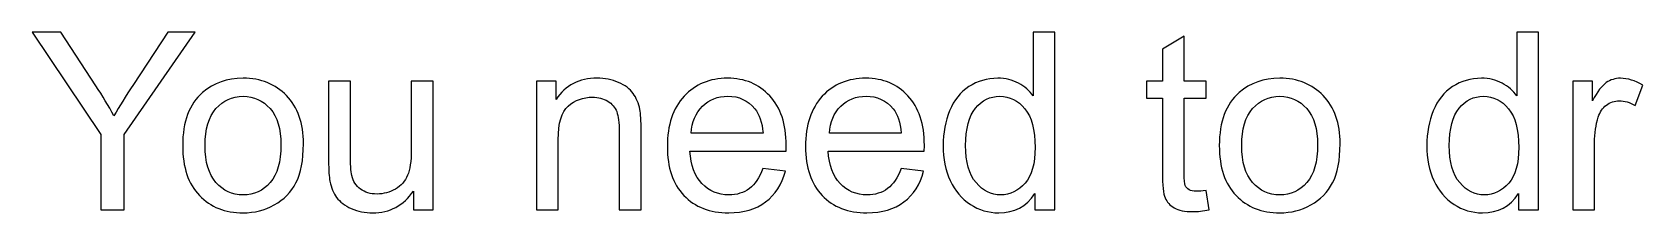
# Model space of a CAD drawing. Header units: millimetres. Extents: x -819 to 558, y -342 to 336.
# Drawn here: x -691.4 to -636.5, y 330 to 336.2 of the extents above; entities that cross this region are included whole.
import ezdxf

# ---------------------------------------------------------------- set-up
doc = ezdxf.new("R2010")
doc.units = ezdxf.units.MM
doc.header["$MEASUREMENT"] = 0
doc.layers.add('#Layer 1', color=7, linetype='Continuous')

msp = doc.modelspace()

# ---------------------------------------------------------------- linework, layer by layer
at = {"layer": '#Layer 1', "color": 250}
for points, knots in [([(-689.0336, 330.0896), (-689.0336, 330.0896), (-689.0336, 332.6564), (-689.0336, 332.6564), (-689.0336, 332.6564), (-689.0336, 332.6564), (-691.369, 336.1503), (-691.369, 336.1503), (-691.369, 336.1503), (-691.369, 336.1503), (-690.3939, 336.1503), (-690.3939, 336.1503), (-690.3939, 336.1503), (-690.3939, 336.1503), (-689.1987, 334.323), (-689.1987, 334.323), (-689.1987, 334.323), (-688.9786, 333.9815), (-688.774, 333.64), (-688.5835, 333.2971), (-688.5835, 333.2971), (-688.4014, 333.6146), (-688.1813, 333.9716), (-687.9216, 334.3681), (-687.9216, 334.3681), (-687.9216, 334.3681), (-686.7476, 336.1503), (-686.7476, 336.1503), (-686.7476, 336.1503), (-686.7476, 336.1503), (-685.8134, 336.1503), (-685.8134, 336.1503), (-685.8134, 336.1503), (-685.8134, 336.1503), (-688.2321, 332.6564), (-688.2321, 332.6564), (-688.2321, 332.6564), (-688.2321, 332.6564), (-688.2321, 330.0896), (-688.2321, 330.0896), (-688.2321, 330.0896), (-688.2321, 330.0896), (-689.0336, 330.0896), (-689.0336, 330.0896)], [0, 0, 0, 0, 0.0909091, 0.0909091, 0.0909091, 0.0909091, 0.1818182, 0.1818182, 0.1818182, 0.1818182, 0.2727273, 0.2727273, 0.2727273, 0.2727273, 0.3636364, 0.3636364, 0.3636364, 0.3636364, 0.4545455, 0.4545455, 0.4545455, 0.4545455, 0.5454545, 0.5454545, 0.5454545, 0.5454545, 0.6363636, 0.6363636, 0.6363636, 0.6363636, 0.7272727, 0.7272727, 0.7272727, 0.7272727, 0.8181818, 0.8181818, 0.8181818, 0.8181818, 0.9090909, 0.9090909, 0.9090909, 0.9090909, 1, 1, 1, 1]), ([(-657.2214, 330.0896), (-657.2214, 330.0896), (-657.2214, 330.6442), (-657.2214, 330.6442), (-657.2214, 330.6442), (-657.4994, 330.2081), (-657.9086, 329.9908), (-658.449, 329.9908), (-658.449, 329.9908), (-658.799, 329.9908), (-659.1207, 330.0868), (-659.4142, 330.2801), (-659.4142, 330.2801), (-659.7078, 330.472), (-659.9349, 330.7415), (-660.0972, 331.0887), (-660.0972, 331.0887), (-660.2581, 331.4344), (-660.3385, 331.8309), (-660.3385, 332.2811), (-660.3385, 332.2811), (-660.3385, 332.7185), (-660.2651, 333.1164), (-660.1198, 333.4735), (-660.1198, 333.4735), (-659.973, 333.8305), (-659.7543, 334.1042), (-659.4622, 334.2933), (-659.4622, 334.2933), (-659.1701, 334.4838), (-658.8427, 334.5798), (-658.4815, 334.5798), (-658.4815, 334.5798), (-658.2176, 334.5798), (-657.982, 334.5233), (-657.7759, 334.4119), (-657.7759, 334.4119), (-657.5685, 334.3004), (-657.4006, 334.155), (-657.2708, 333.9758), (-657.2708, 333.9758), (-657.2708, 333.9758), (-657.2708, 336.1503), (-657.2708, 336.1503), (-657.2708, 336.1503), (-657.2708, 336.1503), (-656.5313, 336.1503), (-656.5313, 336.1503), (-656.5313, 336.1503), (-656.5313, 336.1503), (-656.5313, 330.0896), (-656.5313, 330.0896), (-656.5313, 330.0896), (-656.5313, 330.0896), (-657.2214, 330.0896), (-657.2214, 330.0896)], [0, 0, 0, 0, 0.0714286, 0.0714286, 0.0714286, 0.0714286, 0.1428571, 0.1428571, 0.1428571, 0.1428571, 0.2142857, 0.2142857, 0.2142857, 0.2142857, 0.2857143, 0.2857143, 0.2857143, 0.2857143, 0.3571429, 0.3571429, 0.3571429, 0.3571429, 0.4285714, 0.4285714, 0.4285714, 0.4285714, 0.5, 0.5, 0.5, 0.5, 0.5714286, 0.5714286, 0.5714286, 0.5714286, 0.6428571, 0.6428571, 0.6428571, 0.6428571, 0.7142857, 0.7142857, 0.7142857, 0.7142857, 0.7857143, 0.7857143, 0.7857143, 0.7857143, 0.8571429, 0.8571429, 0.8571429, 0.8571429, 0.9285714, 0.9285714, 0.9285714, 0.9285714, 1, 1, 1, 1]), ([(-651.3836, 330.7556), (-651.3836, 330.7556), (-651.2764, 330.0981), (-651.2764, 330.0981), (-651.2764, 330.0981), (-651.4852, 330.0543), (-651.6729, 330.0317), (-651.838, 330.0317), (-651.838, 330.0317), (-652.1089, 330.0317), (-652.3178, 330.0741), (-652.4673, 330.1602), (-652.4673, 330.1602), (-652.6155, 330.2448), (-652.7199, 330.3577), (-652.7806, 330.4974), (-652.7806, 330.4974), (-652.8413, 330.6357), (-652.8723, 330.9292), (-652.8723, 331.3751), (-652.8723, 331.3751), (-652.8723, 331.3751), (-652.8723, 333.901), (-652.8723, 333.901), (-652.8723, 333.901), (-652.8723, 333.901), (-653.4184, 333.901), (-653.4184, 333.901), (-653.4184, 333.901), (-653.4184, 333.901), (-653.4184, 334.4796), (-653.4184, 334.4796), (-653.4184, 334.4796), (-653.4184, 334.4796), (-652.8723, 334.4796), (-652.8723, 334.4796), (-652.8723, 334.4796), (-652.8723, 334.4796), (-652.8723, 335.5676), (-652.8723, 335.5676), (-652.8723, 335.5676), (-652.8723, 335.5676), (-652.1315, 336.0135), (-652.1315, 336.0135), (-652.1315, 336.0135), (-652.1315, 336.0135), (-652.1315, 334.4796), (-652.1315, 334.4796), (-652.1315, 334.4796), (-652.1315, 334.4796), (-651.3836, 334.4796), (-651.3836, 334.4796), (-651.3836, 334.4796), (-651.3836, 334.4796), (-651.3836, 333.901), (-651.3836, 333.901), (-651.3836, 333.901), (-651.3836, 333.901), (-652.1315, 333.901), (-652.1315, 333.901), (-652.1315, 333.901), (-652.1315, 333.901), (-652.1315, 331.3342), (-652.1315, 331.3342), (-652.1315, 331.3342), (-652.1315, 331.1211), (-652.1188, 330.9857), (-652.0934, 330.925), (-652.0934, 330.925), (-652.0666, 330.8643), (-652.0242, 330.8163), (-651.965, 330.7796), (-651.965, 330.7796), (-651.9057, 330.7444), (-651.821, 330.726), (-651.711, 330.726), (-651.711, 330.726), (-651.6277, 330.726), (-651.5191, 330.7359), (-651.3836, 330.7556)], [0, 0, 0, 0, 0.05, 0.05, 0.05, 0.05, 0.1, 0.1, 0.1, 0.1, 0.15, 0.15, 0.15, 0.15, 0.2, 0.2, 0.2, 0.2, 0.25, 0.25, 0.25, 0.25, 0.3, 0.3, 0.3, 0.3, 0.35, 0.35, 0.35, 0.35, 0.4, 0.4, 0.4, 0.4, 0.45, 0.45, 0.45, 0.45, 0.5, 0.5, 0.5, 0.5, 0.55, 0.55, 0.55, 0.55, 0.6, 0.6, 0.6, 0.6, 0.65, 0.65, 0.65, 0.65, 0.7, 0.7, 0.7, 0.7, 0.75, 0.75, 0.75, 0.75, 0.8, 0.8, 0.8, 0.8, 0.85, 0.85, 0.85, 0.85, 0.9, 0.9, 0.9, 0.9, 0.95, 0.95, 0.95, 0.95, 1, 1, 1, 1]), ([(-640.7467, 330.0896), (-640.7467, 330.0896), (-640.7467, 330.6442), (-640.7467, 330.6442), (-640.7467, 330.6442), (-641.0247, 330.2081), (-641.4339, 329.9908), (-641.9743, 329.9908), (-641.9743, 329.9908), (-642.3243, 329.9908), (-642.646, 330.0868), (-642.9395, 330.2801), (-642.9395, 330.2801), (-643.2331, 330.472), (-643.4602, 330.7415), (-643.6225, 331.0887), (-643.6225, 331.0887), (-643.7834, 331.4344), (-643.8638, 331.8309), (-643.8638, 332.2811), (-643.8638, 332.2811), (-643.8638, 332.7185), (-643.7904, 333.1164), (-643.6451, 333.4735), (-643.6451, 333.4735), (-643.4983, 333.8305), (-643.2796, 334.1042), (-642.9875, 334.2933), (-642.9875, 334.2933), (-642.6954, 334.4838), (-642.368, 334.5798), (-642.0068, 334.5798), (-642.0068, 334.5798), (-641.7429, 334.5798), (-641.5073, 334.5233), (-641.3012, 334.4119), (-641.3012, 334.4119), (-641.0938, 334.3004), (-640.9259, 334.155), (-640.7961, 333.9758), (-640.7961, 333.9758), (-640.7961, 333.9758), (-640.7961, 336.1503), (-640.7961, 336.1503), (-640.7961, 336.1503), (-640.7961, 336.1503), (-640.0566, 336.1503), (-640.0566, 336.1503), (-640.0566, 336.1503), (-640.0566, 336.1503), (-640.0566, 330.0896), (-640.0566, 330.0896), (-640.0566, 330.0896), (-640.0566, 330.0896), (-640.7467, 330.0896), (-640.7467, 330.0896)], [0, 0, 0, 0, 0.0714286, 0.0714286, 0.0714286, 0.0714286, 0.1428571, 0.1428571, 0.1428571, 0.1428571, 0.2142857, 0.2142857, 0.2142857, 0.2142857, 0.2857143, 0.2857143, 0.2857143, 0.2857143, 0.3571429, 0.3571429, 0.3571429, 0.3571429, 0.4285714, 0.4285714, 0.4285714, 0.4285714, 0.5, 0.5, 0.5, 0.5, 0.5714286, 0.5714286, 0.5714286, 0.5714286, 0.6428571, 0.6428571, 0.6428571, 0.6428571, 0.7142857, 0.7142857, 0.7142857, 0.7142857, 0.7857143, 0.7857143, 0.7857143, 0.7857143, 0.8571429, 0.8571429, 0.8571429, 0.8571429, 0.9285714, 0.9285714, 0.9285714, 0.9285714, 1, 1, 1, 1]), ([(-686.2438, 332.2853), (-686.2438, 333.0981), (-686.018, 333.7006), (-685.565, 334.0915), (-685.565, 334.0915), (-685.1883, 334.4161), (-684.7282, 334.5798), (-684.185, 334.5798), (-684.185, 334.5798), (-683.581, 334.5798), (-683.0871, 334.3822), (-682.7047, 333.9857), (-682.7047, 333.9857), (-682.3209, 333.5906), (-682.1304, 333.0445), (-682.1304, 332.3474), (-682.1304, 332.3474), (-682.1304, 331.7815), (-682.215, 331.337), (-682.3844, 331.0139), (-682.3844, 331.0139), (-682.5537, 330.6893), (-682.8007, 330.4381), (-683.1238, 330.2589), (-683.1238, 330.2589), (-683.4484, 330.0797), (-683.8011, 329.9908), (-684.185, 329.9908), (-684.185, 329.9908), (-684.7988, 329.9908), (-685.2955, 330.187), (-685.6751, 330.5821), (-685.6751, 330.5821), (-686.0547, 330.9758), (-686.2438, 331.5431), (-686.2438, 332.2853)], [0, 0, 0, 0, 0.1111111, 0.1111111, 0.1111111, 0.1111111, 0.2222222, 0.2222222, 0.2222222, 0.2222222, 0.3333333, 0.3333333, 0.3333333, 0.3333333, 0.4444444, 0.4444444, 0.4444444, 0.4444444, 0.5555556, 0.5555556, 0.5555556, 0.5555556, 0.6666667, 0.6666667, 0.6666667, 0.6666667, 0.7777778, 0.7777778, 0.7777778, 0.7777778, 0.8888889, 0.8888889, 0.8888889, 0.8888889, 1, 1, 1, 1]), ([(-678.3796, 330.0896), (-678.3796, 330.0896), (-678.3796, 330.7345), (-678.3796, 330.7345), (-678.3796, 330.7345), (-678.7225, 330.2378), (-679.1868, 329.9908), (-679.7738, 329.9908), (-679.7738, 329.9908), (-680.032, 329.9908), (-680.2748, 330.0402), (-680.4991, 330.139), (-680.4991, 330.139), (-680.7235, 330.2378), (-680.89, 330.3634), (-680.9987, 330.5129), (-680.9987, 330.5129), (-681.1087, 330.6639), (-681.1849, 330.8474), (-681.2287, 331.0647), (-681.2287, 331.0647), (-681.2583, 331.2114), (-681.2738, 331.4429), (-681.2738, 331.7604), (-681.2738, 331.7604), (-681.2738, 331.7604), (-681.2738, 334.4796), (-681.2738, 334.4796), (-681.2738, 334.4796), (-681.2738, 334.4796), (-680.5302, 334.4796), (-680.5302, 334.4796), (-680.5302, 334.4796), (-680.5302, 334.4796), (-680.5302, 332.0454), (-680.5302, 332.0454), (-680.5302, 332.0454), (-680.5302, 331.6559), (-680.5147, 331.3949), (-680.485, 331.2594), (-680.485, 331.2594), (-680.437, 331.0633), (-680.3383, 330.9109), (-680.1873, 330.798), (-680.1873, 330.798), (-680.0349, 330.6865), (-679.8472, 330.6315), (-679.6242, 330.6315), (-679.6242, 330.6315), (-679.4013, 330.6315), (-679.1924, 330.6879), (-678.9963, 330.8022), (-678.9963, 330.8022), (-678.8001, 330.9165), (-678.6619, 331.0731), (-678.5814, 331.2693), (-678.5814, 331.2693), (-678.4996, 331.4668), (-678.4587, 331.7533), (-678.4587, 332.1273), (-678.4587, 332.1273), (-678.4587, 332.1273), (-678.4587, 334.4796), (-678.4587, 334.4796), (-678.4587, 334.4796), (-678.4587, 334.4796), (-677.715, 334.4796), (-677.715, 334.4796), (-677.715, 334.4796), (-677.715, 334.4796), (-677.715, 330.0896), (-677.715, 330.0896), (-677.715, 330.0896), (-677.715, 330.0896), (-678.3796, 330.0896), (-678.3796, 330.0896)], [0, 0, 0, 0, 0.0526316, 0.0526316, 0.0526316, 0.0526316, 0.1052632, 0.1052632, 0.1052632, 0.1052632, 0.1578947, 0.1578947, 0.1578947, 0.1578947, 0.2105263, 0.2105263, 0.2105263, 0.2105263, 0.2631579, 0.2631579, 0.2631579, 0.2631579, 0.3157895, 0.3157895, 0.3157895, 0.3157895, 0.3684211, 0.3684211, 0.3684211, 0.3684211, 0.4210526, 0.4210526, 0.4210526, 0.4210526, 0.4736842, 0.4736842, 0.4736842, 0.4736842, 0.5263158, 0.5263158, 0.5263158, 0.5263158, 0.5789474, 0.5789474, 0.5789474, 0.5789474, 0.6315789, 0.6315789, 0.6315789, 0.6315789, 0.6842105, 0.6842105, 0.6842105, 0.6842105, 0.7368421, 0.7368421, 0.7368421, 0.7368421, 0.7894737, 0.7894737, 0.7894737, 0.7894737, 0.8421053, 0.8421053, 0.8421053, 0.8421053, 0.8947368, 0.8947368, 0.8947368, 0.8947368, 0.9473684, 0.9473684, 0.9473684, 0.9473684, 1, 1, 1, 1]), ([(-674.1957, 330.0896), (-674.1957, 330.0896), (-674.1957, 334.4796), (-674.1957, 334.4796), (-674.1957, 334.4796), (-674.1957, 334.4796), (-673.5268, 334.4796), (-673.5268, 334.4796), (-673.5268, 334.4796), (-673.5268, 334.4796), (-673.5268, 333.8559), (-673.5268, 333.8559), (-673.5268, 333.8559), (-673.2037, 334.3385), (-672.738, 334.5798), (-672.1298, 334.5798), (-672.1298, 334.5798), (-671.8645, 334.5798), (-671.6218, 334.5318), (-671.4003, 334.4373), (-671.4003, 334.4373), (-671.1773, 334.3413), (-671.0122, 334.2171), (-670.9022, 334.0619), (-670.9022, 334.0619), (-670.7907, 333.9081), (-670.7145, 333.7246), (-670.6693, 333.513), (-670.6693, 333.513), (-670.6425, 333.3747), (-670.6284, 333.1334), (-670.6284, 332.7891), (-670.6284, 332.7891), (-670.6284, 332.7891), (-670.6284, 330.0896), (-670.6284, 330.0896), (-670.6284, 330.0896), (-670.6284, 330.0896), (-671.3735, 330.0896), (-671.3735, 330.0896), (-671.3735, 330.0896), (-671.3735, 330.0896), (-671.3735, 332.7608), (-671.3735, 332.7608), (-671.3735, 332.7608), (-671.3735, 333.0628), (-671.4017, 333.29), (-671.4595, 333.441), (-671.4595, 333.441), (-671.5174, 333.5906), (-671.6204, 333.7105), (-671.7672, 333.7994), (-671.7672, 333.7994), (-671.9153, 333.8897), (-672.0875, 333.9349), (-672.2865, 333.9349), (-672.2865, 333.9349), (-672.604, 333.9349), (-672.8763, 333.8333), (-673.1077, 333.6329), (-673.1077, 333.6329), (-673.3377, 333.4311), (-673.452, 333.0501), (-673.452, 332.4871), (-673.452, 332.4871), (-673.452, 332.4871), (-673.452, 330.0896), (-673.452, 330.0896), (-673.452, 330.0896), (-673.452, 330.0896), (-674.1957, 330.0896), (-674.1957, 330.0896)], [0, 0, 0, 0, 0.0555556, 0.0555556, 0.0555556, 0.0555556, 0.1111111, 0.1111111, 0.1111111, 0.1111111, 0.1666667, 0.1666667, 0.1666667, 0.1666667, 0.2222222, 0.2222222, 0.2222222, 0.2222222, 0.2777778, 0.2777778, 0.2777778, 0.2777778, 0.3333333, 0.3333333, 0.3333333, 0.3333333, 0.3888889, 0.3888889, 0.3888889, 0.3888889, 0.4444444, 0.4444444, 0.4444444, 0.4444444, 0.5, 0.5, 0.5, 0.5, 0.5555556, 0.5555556, 0.5555556, 0.5555556, 0.6111111, 0.6111111, 0.6111111, 0.6111111, 0.6666667, 0.6666667, 0.6666667, 0.6666667, 0.7222222, 0.7222222, 0.7222222, 0.7222222, 0.7777778, 0.7777778, 0.7777778, 0.7777778, 0.8333333, 0.8333333, 0.8333333, 0.8333333, 0.8888889, 0.8888889, 0.8888889, 0.8888889, 0.9444444, 0.9444444, 0.9444444, 0.9444444, 1, 1, 1, 1]), ([(-666.4825, 331.5035), (-666.4825, 331.5035), (-665.7135, 331.409), (-665.7135, 331.409), (-665.7135, 331.409), (-665.8348, 330.9588), (-666.0592, 330.6103), (-666.3866, 330.3619), (-666.3866, 330.3619), (-666.7154, 330.115), (-667.1345, 329.9908), (-667.6439, 329.9908), (-667.6439, 329.9908), (-668.2859, 329.9908), (-668.7954, 330.1884), (-669.1707, 330.5835), (-669.1707, 330.5835), (-669.5475, 330.9786), (-669.7352, 331.5332), (-669.7352, 332.2472), (-669.7352, 332.2472), (-669.7352, 332.9866), (-669.5447, 333.5595), (-669.1651, 333.9673), (-669.1651, 333.9673), (-668.7841, 334.3752), (-668.2916, 334.5798), (-667.6848, 334.5798), (-667.6848, 334.5798), (-667.0978, 334.5798), (-666.618, 334.3794), (-666.2469, 333.98), (-666.2469, 333.98), (-665.8743, 333.5807), (-665.6881, 333.0177), (-665.6881, 332.2938), (-665.6881, 332.2938), (-665.6881, 332.2486), (-665.6895, 332.1823), (-665.6923, 332.0948), (-665.6923, 332.0948), (-665.6923, 332.0948), (-668.9661, 332.0948), (-668.9661, 332.0948), (-668.9661, 332.0948), (-668.9393, 331.6122), (-668.8024, 331.2425), (-668.5569, 330.9871), (-668.5569, 330.9871), (-668.3113, 330.7302), (-668.0065, 330.6018), (-667.6396, 330.6018), (-667.6396, 330.6018), (-667.3673, 330.6018), (-667.1345, 330.6738), (-666.9411, 330.8177), (-666.9411, 330.8177), (-666.7478, 330.9603), (-666.5954, 331.1889), (-666.4825, 331.5035)], [0, 0, 0, 0, 0.0666667, 0.0666667, 0.0666667, 0.0666667, 0.1333333, 0.1333333, 0.1333333, 0.1333333, 0.2, 0.2, 0.2, 0.2, 0.2666667, 0.2666667, 0.2666667, 0.2666667, 0.3333333, 0.3333333, 0.3333333, 0.3333333, 0.4, 0.4, 0.4, 0.4, 0.4666667, 0.4666667, 0.4666667, 0.4666667, 0.5333333, 0.5333333, 0.5333333, 0.5333333, 0.6, 0.6, 0.6, 0.6, 0.6666667, 0.6666667, 0.6666667, 0.6666667, 0.7333333, 0.7333333, 0.7333333, 0.7333333, 0.8, 0.8, 0.8, 0.8, 0.8666667, 0.8666667, 0.8666667, 0.8666667, 0.9333333, 0.9333333, 0.9333333, 0.9333333, 1, 1, 1, 1]), ([(-661.7736, 331.5035), (-661.7736, 331.5035), (-661.0046, 331.409), (-661.0046, 331.409), (-661.0046, 331.409), (-661.1259, 330.9588), (-661.3503, 330.6103), (-661.6777, 330.3619), (-661.6777, 330.3619), (-662.0065, 330.115), (-662.4256, 329.9908), (-662.935, 329.9908), (-662.935, 329.9908), (-663.577, 329.9908), (-664.0865, 330.1884), (-664.4618, 330.5835), (-664.4618, 330.5835), (-664.8386, 330.9786), (-665.0263, 331.5332), (-665.0263, 332.2472), (-665.0263, 332.2472), (-665.0263, 332.9866), (-664.8358, 333.5595), (-664.4562, 333.9673), (-664.4562, 333.9673), (-664.0752, 334.3752), (-663.5827, 334.5798), (-662.9759, 334.5798), (-662.9759, 334.5798), (-662.3889, 334.5798), (-661.9091, 334.3794), (-661.538, 333.98), (-661.538, 333.98), (-661.1654, 333.5807), (-660.9792, 333.0177), (-660.9792, 332.2938), (-660.9792, 332.2938), (-660.9792, 332.2486), (-660.9806, 332.1823), (-660.9834, 332.0948), (-660.9834, 332.0948), (-660.9834, 332.0948), (-664.2572, 332.0948), (-664.2572, 332.0948), (-664.2572, 332.0948), (-664.2304, 331.6122), (-664.0935, 331.2425), (-663.848, 330.9871), (-663.848, 330.9871), (-663.6024, 330.7302), (-663.2976, 330.6018), (-662.9307, 330.6018), (-662.9307, 330.6018), (-662.6584, 330.6018), (-662.4256, 330.6738), (-662.2322, 330.8177), (-662.2322, 330.8177), (-662.0389, 330.9603), (-661.8865, 331.1889), (-661.7736, 331.5035)], [0, 0, 0, 0, 0.0666667, 0.0666667, 0.0666667, 0.0666667, 0.1333333, 0.1333333, 0.1333333, 0.1333333, 0.2, 0.2, 0.2, 0.2, 0.2666667, 0.2666667, 0.2666667, 0.2666667, 0.3333333, 0.3333333, 0.3333333, 0.3333333, 0.4, 0.4, 0.4, 0.4, 0.4666667, 0.4666667, 0.4666667, 0.4666667, 0.5333333, 0.5333333, 0.5333333, 0.5333333, 0.6, 0.6, 0.6, 0.6, 0.6666667, 0.6666667, 0.6666667, 0.6666667, 0.7333333, 0.7333333, 0.7333333, 0.7333333, 0.8, 0.8, 0.8, 0.8, 0.8666667, 0.8666667, 0.8666667, 0.8666667, 0.9333333, 0.9333333, 0.9333333, 0.9333333, 1, 1, 1, 1]), ([(-650.9335, 332.2853), (-650.9335, 333.0981), (-650.7077, 333.7006), (-650.2547, 334.0915), (-650.2547, 334.0915), (-649.878, 334.4161), (-649.4179, 334.5798), (-648.8747, 334.5798), (-648.8747, 334.5798), (-648.2707, 334.5798), (-647.7768, 334.3822), (-647.3944, 333.9857), (-647.3944, 333.9857), (-647.0106, 333.5906), (-646.8201, 333.0445), (-646.8201, 332.3474), (-646.8201, 332.3474), (-646.8201, 331.7815), (-646.9047, 331.337), (-647.0741, 331.0139), (-647.0741, 331.0139), (-647.2434, 330.6893), (-647.4904, 330.4381), (-647.8135, 330.2589), (-647.8135, 330.2589), (-648.1381, 330.0797), (-648.4908, 329.9908), (-648.8747, 329.9908), (-648.8747, 329.9908), (-649.4885, 329.9908), (-649.9852, 330.187), (-650.3648, 330.5821), (-650.3648, 330.5821), (-650.7444, 330.9758), (-650.9335, 331.5431), (-650.9335, 332.2853)], [0, 0, 0, 0, 0.1111111, 0.1111111, 0.1111111, 0.1111111, 0.2222222, 0.2222222, 0.2222222, 0.2222222, 0.3333333, 0.3333333, 0.3333333, 0.3333333, 0.4444444, 0.4444444, 0.4444444, 0.4444444, 0.5555556, 0.5555556, 0.5555556, 0.5555556, 0.6666667, 0.6666667, 0.6666667, 0.6666667, 0.7777778, 0.7777778, 0.7777778, 0.7777778, 0.8888889, 0.8888889, 0.8888889, 0.8888889, 1, 1, 1, 1]), ([(-638.8939, 330.0896), (-638.8939, 330.0896), (-638.8939, 334.4796), (-638.8939, 334.4796), (-638.8939, 334.4796), (-638.8939, 334.4796), (-638.225, 334.4796), (-638.225, 334.4796), (-638.225, 334.4796), (-638.225, 334.4796), (-638.225, 333.8149), (-638.225, 333.8149), (-638.225, 333.8149), (-638.0543, 334.1254), (-637.8962, 334.3314), (-637.7509, 334.4302), (-637.7509, 334.4302), (-637.6069, 334.529), (-637.4475, 334.5798), (-637.2739, 334.5798), (-637.2739, 334.5798), (-637.0227, 334.5798), (-636.7687, 334.4993), (-636.5091, 334.3399), (-636.5091, 334.3399), (-636.5091, 334.3399), (-636.7659, 333.6484), (-636.7659, 333.6484), (-636.7659, 333.6484), (-636.9465, 333.7571), (-637.1286, 333.8107), (-637.3106, 333.8107), (-637.3106, 333.8107), (-637.4743, 333.8107), (-637.6196, 333.7613), (-637.7494, 333.664), (-637.7494, 333.664), (-637.8793, 333.5652), (-637.971, 333.4297), (-638.026, 333.2561), (-638.026, 333.2561), (-638.1093, 332.9923), (-638.1502, 332.703), (-638.1502, 332.3883), (-638.1502, 332.3883), (-638.1502, 332.3883), (-638.1502, 330.0896), (-638.1502, 330.0896), (-638.1502, 330.0896), (-638.1502, 330.0896), (-638.8939, 330.0896), (-638.8939, 330.0896)], [0, 0, 0, 0, 0.0769231, 0.0769231, 0.0769231, 0.0769231, 0.1538462, 0.1538462, 0.1538462, 0.1538462, 0.2307692, 0.2307692, 0.2307692, 0.2307692, 0.3076923, 0.3076923, 0.3076923, 0.3076923, 0.3846154, 0.3846154, 0.3846154, 0.3846154, 0.4615385, 0.4615385, 0.4615385, 0.4615385, 0.5384615, 0.5384615, 0.5384615, 0.5384615, 0.6153846, 0.6153846, 0.6153846, 0.6153846, 0.6923077, 0.6923077, 0.6923077, 0.6923077, 0.7692308, 0.7692308, 0.7692308, 0.7692308, 0.8461538, 0.8461538, 0.8461538, 0.8461538, 0.9230769, 0.9230769, 0.9230769, 0.9230769, 1, 1, 1, 1]), ([(-685.479, 332.2853), (-685.479, 331.7223), (-685.3562, 331.3017), (-685.1107, 331.0223), (-685.1107, 331.0223), (-684.8651, 330.7415), (-684.5561, 330.6018), (-684.185, 330.6018), (-684.185, 330.6018), (-683.8153, 330.6018), (-683.5076, 330.7429), (-683.2621, 331.0238), (-683.2621, 331.0238), (-683.018, 331.3046), (-682.8952, 331.7336), (-682.8952, 332.3093), (-682.8952, 332.3093), (-682.8952, 332.8526), (-683.018, 333.2646), (-683.2649, 333.544), (-683.2649, 333.544), (-683.5119, 333.8234), (-683.8181, 333.9631), (-684.185, 333.9631), (-684.185, 333.9631), (-684.5561, 333.9631), (-684.8651, 333.8234), (-685.1107, 333.5454), (-685.1107, 333.5454), (-685.3562, 333.2674), (-685.479, 332.8469), (-685.479, 332.2853)], [0, 0, 0, 0, 0.125, 0.125, 0.125, 0.125, 0.25, 0.25, 0.25, 0.25, 0.375, 0.375, 0.375, 0.375, 0.5, 0.5, 0.5, 0.5, 0.625, 0.625, 0.625, 0.625, 0.75, 0.75, 0.75, 0.75, 0.875, 0.875, 0.875, 0.875, 1, 1, 1, 1]), ([(-668.9252, 332.7072), (-668.9252, 332.7072), (-666.4741, 332.7072), (-666.4741, 332.7072), (-666.4741, 332.7072), (-666.5065, 333.0755), (-666.6011, 333.3535), (-666.7549, 333.537), (-666.7549, 333.537), (-666.9919, 333.8234), (-667.2996, 333.9673), (-667.6763, 333.9673), (-667.6763, 333.9673), (-668.0178, 333.9673), (-668.3057, 333.853), (-668.5385, 333.6244), (-668.5385, 333.6244), (-668.7714, 333.3958), (-668.8998, 333.0896), (-668.9252, 332.7072)], [0, 0, 0, 0, 0.2, 0.2, 0.2, 0.2, 0.4, 0.4, 0.4, 0.4, 0.6, 0.6, 0.6, 0.6, 0.8, 0.8, 0.8, 0.8, 1, 1, 1, 1]), ([(-664.2163, 332.7072), (-664.2163, 332.7072), (-661.7652, 332.7072), (-661.7652, 332.7072), (-661.7652, 332.7072), (-661.7976, 333.0755), (-661.8922, 333.3535), (-662.046, 333.537), (-662.046, 333.537), (-662.283, 333.8234), (-662.5907, 333.9673), (-662.9674, 333.9673), (-662.9674, 333.9673), (-663.3089, 333.9673), (-663.5968, 333.853), (-663.8296, 333.6244), (-663.8296, 333.6244), (-664.0625, 333.3958), (-664.1909, 333.0896), (-664.2163, 332.7072)], [0, 0, 0, 0, 0.2, 0.2, 0.2, 0.2, 0.4, 0.4, 0.4, 0.4, 0.6, 0.6, 0.6, 0.6, 0.8, 0.8, 0.8, 0.8, 1, 1, 1, 1]), ([(-659.5737, 332.2811), (-659.5737, 331.718), (-659.4552, 331.2975), (-659.2181, 331.0195), (-659.2181, 331.0195), (-658.981, 330.7415), (-658.7016, 330.6018), (-658.3785, 330.6018), (-658.3785, 330.6018), (-658.0539, 330.6018), (-657.7773, 330.7359), (-657.5502, 331.0012), (-657.5502, 331.0012), (-657.323, 331.2665), (-657.2087, 331.6729), (-657.2087, 332.219), (-657.2087, 332.219), (-657.2087, 332.8201), (-657.3244, 333.2604), (-657.5558, 333.5412), (-657.5558, 333.5412), (-657.7872, 333.8234), (-658.0723, 333.9631), (-658.4123, 333.9631), (-658.4123, 333.9631), (-658.7425, 333.9631), (-659.0191, 333.8276), (-659.2407, 333.5581), (-659.2407, 333.5581), (-659.4622, 333.2886), (-659.5737, 332.8624), (-659.5737, 332.2811)], [0, 0, 0, 0, 0.125, 0.125, 0.125, 0.125, 0.25, 0.25, 0.25, 0.25, 0.375, 0.375, 0.375, 0.375, 0.5, 0.5, 0.5, 0.5, 0.625, 0.625, 0.625, 0.625, 0.75, 0.75, 0.75, 0.75, 0.875, 0.875, 0.875, 0.875, 1, 1, 1, 1]), ([(-650.1687, 332.2853), (-650.1687, 331.7223), (-650.0459, 331.3017), (-649.8004, 331.0223), (-649.8004, 331.0223), (-649.5548, 330.7415), (-649.2458, 330.6018), (-648.8747, 330.6018), (-648.8747, 330.6018), (-648.505, 330.6018), (-648.1973, 330.7429), (-647.9518, 331.0238), (-647.9518, 331.0238), (-647.7077, 331.3046), (-647.5849, 331.7336), (-647.5849, 332.3093), (-647.5849, 332.3093), (-647.5849, 332.8526), (-647.7077, 333.2646), (-647.9546, 333.544), (-647.9546, 333.544), (-648.2016, 333.8234), (-648.5078, 333.9631), (-648.8747, 333.9631), (-648.8747, 333.9631), (-649.2458, 333.9631), (-649.5548, 333.8234), (-649.8004, 333.5454), (-649.8004, 333.5454), (-650.0459, 333.2674), (-650.1687, 332.8469), (-650.1687, 332.2853)], [0, 0, 0, 0, 0.125, 0.125, 0.125, 0.125, 0.25, 0.25, 0.25, 0.25, 0.375, 0.375, 0.375, 0.375, 0.5, 0.5, 0.5, 0.5, 0.625, 0.625, 0.625, 0.625, 0.75, 0.75, 0.75, 0.75, 0.875, 0.875, 0.875, 0.875, 1, 1, 1, 1]), ([(-643.099, 332.2811), (-643.099, 331.718), (-642.9805, 331.2975), (-642.7434, 331.0195), (-642.7434, 331.0195), (-642.5063, 330.7415), (-642.2269, 330.6018), (-641.9038, 330.6018), (-641.9038, 330.6018), (-641.5792, 330.6018), (-641.3026, 330.7359), (-641.0755, 331.0012), (-641.0755, 331.0012), (-640.8483, 331.2665), (-640.734, 331.6729), (-640.734, 332.219), (-640.734, 332.219), (-640.734, 332.8201), (-640.8497, 333.2604), (-641.0811, 333.5412), (-641.0811, 333.5412), (-641.3125, 333.8234), (-641.5976, 333.9631), (-641.9376, 333.9631), (-641.9376, 333.9631), (-642.2678, 333.9631), (-642.5444, 333.8276), (-642.766, 333.5581), (-642.766, 333.5581), (-642.9875, 333.2886), (-643.099, 332.8624), (-643.099, 332.2811)], [0, 0, 0, 0, 0.125, 0.125, 0.125, 0.125, 0.25, 0.25, 0.25, 0.25, 0.375, 0.375, 0.375, 0.375, 0.5, 0.5, 0.5, 0.5, 0.625, 0.625, 0.625, 0.625, 0.75, 0.75, 0.75, 0.75, 0.875, 0.875, 0.875, 0.875, 1, 1, 1, 1])]:
    msp.add_open_spline(points, degree=3, knots=knots, dxfattribs=at)

doc.saveas('drawing.dxf')
